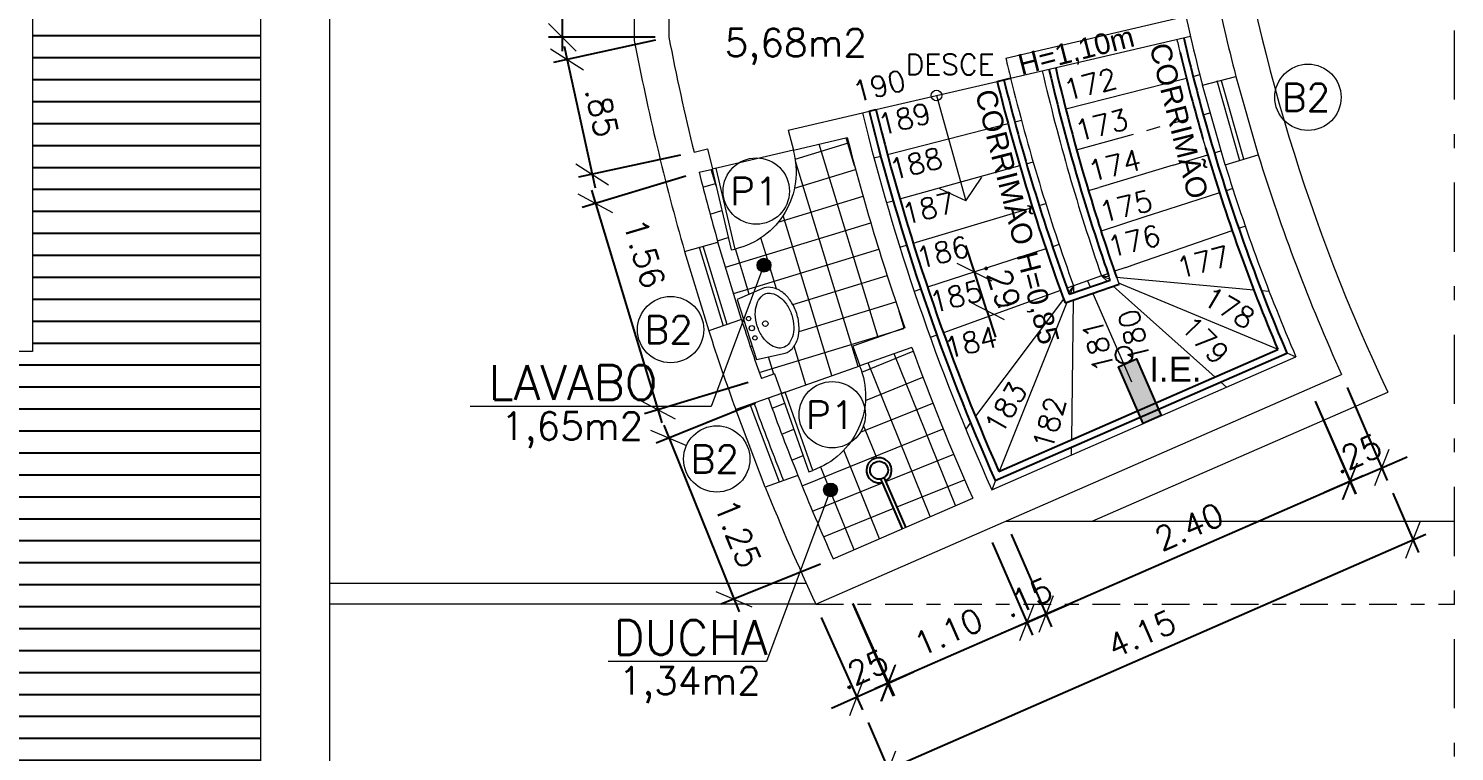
# Model space of a CAD drawing. Header units: millimetres. Extents: x 521 to 1055, y 261 to 520.
# Drawn here: x 704.57 to 714.87, y 276.61 to 281.83 of the extents above; entities that cross this region are included whole.
import ezdxf
from ezdxf.enums import TextEntityAlignment as Align

# ---------------------------------------------------------------- set-up
doc = ezdxf.new("R2010")
doc.units = ezdxf.units.MM
for name, pattern in [('CONTINU', [0]), ('DASHDOT', [1, 0.5, -0.25, 0, -0.25]), ('DASHDOTX2', [2, 1, -0.5, 0, -0.5])]:
    doc.linetypes.add(name, pattern=pattern)
doc.layers.add('0.1', color=8, linetype='Continuous', lineweight=13)
doc.layers.add('ppci', color=8, linetype='Continuous')
doc.styles.add('80X50', font='romans.shx')
doc.styles.add('ROMANS', font='romans')
doc.styles.get("Standard").update_dxf_attribs({"font": 'romans.shx'})
doc.styles.add('STYLE1', font='sanss___.ttf')
doc.dimstyles.new('Fares Eng - 50', dxfattribs={"dimscale": 2, "dimtxt": 0.085, "dimasz": 0.1, "dimexe": 0.05, "dimexo": 0.05, "dimgap": 0.04, "dimtad": 1, "dimzin": 4, "dimdsep": 46, "dimtxsty": 'ROMANS', "dimblk1": 'OBLIQUE', "dimblk2": 'OBLIQUE', "dimsah": 1, "dimcen": 0.05, "dimdle": 0.05, "dimclrd": 8, "dimclre": 8, "dimclrt": 8, "dimaunit": 1, "dimadec": 0, "dimazin": 0, "dimtfac": 1, "dimtix": 1, "dimtmove": 2, "dimatfit": 0, "dimldrblk": 'OPEN90', "dimfxl": 1, "dimtolj": 1, "dimtzin": 0, "dimarcsym": 0})

# ---------------------------------------------------------------- blocks, each defined once
blk = doc.blocks.new('_OBLIQUE')
at = {"color": 0, "linetype": 'ByBlock'}
blk.add_line((-0.5, -0.5), (0.5, 0.5), dxfattribs=at)
blk = doc.blocks.new('*D2330')
at = {"layer": '0.1', "color": 8, "linetype": 'CONTINU', "lineweight": -2, "transparency": 16777216}
for p, q in [((711.403, 280.073), (711.342, 280.263)), ((711.494, 279.792), (711.403, 280.073)), ((711.485, 280.099), (711.499, 280.103)), ((711.494, 279.792), (711.555, 279.602)), ((711.575, 279.818), (711.589, 279.823))]:
    blk.add_line(p, q, dxfattribs=at)
at = {"layer": 'DEFPOINTS', "color": 0, "linetype": 'CONTINU', "lineweight": -2, "transparency": 16777216}
for p in [(711.389, 280.068), (711.403, 280.073), (711.48, 279.788)]:
    blk.add_point(p, dxfattribs=at)
at = {"layer": '0.1', "color": 8, "linetype": 'CONTINU', "lineweight": -2, "transparency": 16777216, "xscale": 0.2, "yscale": 0.2, "zscale": 0.2}
for p, rotation in [((711.403, 280.073), 287.8981106747853), ((711.494, 279.792), 107.8981106747853)]:
    blk.add_blockref('_OBLIQUE', p, dxfattribs=dict(at, rotation=rotation))
at = {"layer": '0.1', "color": 8, "linetype": 'CONTINU', "transparency": 16777216, "insert": (711.606, 279.983), "char_height": 0.17, "attachment_point": 5, "rotation": 287.8981, "style": 'ROMANS'}
blk.add_mtext('\\A1;.29', dxfattribs=at)
blk = doc.blocks.new('_Open90')
at = {"color": 0, "linetype": 'ByBlock', "lineweight": -2}
for p, q in [((0, 0), (-1, 0)), ((-0.5, 0.5), (0, 0)), ((0, 0), (-0.5, -0.5))]:
    blk.add_line(p, q, dxfattribs=at)
blk = doc.blocks.new('P60')
at = {"color": 252}
blk.add_lwpolyline([(-0.6, 0.06), (0, 0.06), (0, 0.03), (-0.6, 0.03)], close=True, dxfattribs=at)
at = {"color": 8}
blk.add_arc((-0.029, 0.06), 0.571, 87.1025, 180, dxfattribs=at)
blk = doc.blocks.new('Cuba-emp')
blk.add_lwpolyline([(0.21, 0.248), (0, 0.227), (0, -0.227), (0.21, -0.248, 0.137816), (0.271, -0.231, 0.107041), (0.329, -0.176, 0.080751), (0.364, -0.099, 0.068643), (0.378, -0.001, 0.068643), (0.364, 0.098, 0.080751), (0.329, 0.174, 0.107041), (0.271, 0.23, 0.115752), (0.21, 0.248)], format="xyb")
blk.add_lwpolyline([(0.21, 0.205, -0.131827), (0.25, 0.194, -0.106633), (0.297, 0.151, -0.083482), (0.328, 0.087, -0.072232), (0.341, 0, -0.072232), (0.328, -0.087, -0.083482), (0.297, -0.151, -0.106633), (0.25, -0.194, -0.131827), (0.21, -0.205, -0.131827), (0.17, -0.194, -0.106633), (0.123, -0.151, -0.083482), (0.092, -0.087, -0.072232), (0.079, 0, -0.072232), (0.092, 0.087, -0.083482), (0.123, 0.151, -0.106633), (0.17, 0.194, -0.131827)], format="xyb", close=True)
for centre, radius in [((0.037, -0.002), 0.0193), ((0.037, -0.002), 0.0193), ((0.036, 0.071), 0.0155), ((0.14, -0.001), 0.0198), ((0.036, -0.076), 0.0155)]:
    blk.add_circle(centre, radius)
blk = doc.blocks.new('ÁREA')
for p in [(0.00005, 0.003762), (0, 0)]:
    blk.add_attdef('COMPARTIMENTO', text='', height=0.0025).set_placement(p, align=Align.CENTER)
at = {"color": 1}
for p in [(-0.00005, -0.003762), (-0.000099, -0.007523)]:
    blk.add_attdef('ÁREA', text='', height=0.002, dxfattribs=at).set_placement(p, align=Align.CENTER)
blk = doc.blocks.new('*D2331')
at = {"layer": '0.1', "color": 8, "linetype": 'CONTINU', "lineweight": -2, "transparency": 16777216}
for p, q in [((711.531, 278.117), (711.824, 277.448)), ((710.523, 277.677), (710.816, 277.007)), ((711.875, 277.579), (710.684, 277.059))]:
    blk.add_line(p, q, dxfattribs=at)
at = {"layer": 'DEFPOINTS', "color": 0, "linetype": 'CONTINU', "lineweight": -2, "transparency": 16777216}
for p in [(711.491, 278.209), (710.483, 277.769), (710.776, 277.099)]:
    blk.add_point(p, dxfattribs=at)
at = {"layer": '0.1', "color": 8, "linetype": 'CONTINU', "lineweight": -2, "transparency": 16777216, "xscale": 0.2, "yscale": 0.2, "zscale": 0.2}
for p, rotation in [((711.784, 277.539), 23.6073275904079), ((710.776, 277.099), 203.6073275904079)]:
    blk.add_blockref('_OBLIQUE', p, dxfattribs=dict(at, rotation=rotation))
at = {"layer": '0.1', "color": 8, "linetype": 'CONTINU', "transparency": 16777216, "insert": (711.214, 277.47), "char_height": 0.17, "attachment_point": 5, "rotation": 23.6073, "style": 'ROMANS'}
blk.add_mtext('\\A1;1.10', dxfattribs=at)
blk = doc.blocks.new('*D2332')
at = {"layer": '0.1', "color": 8, "linetype": 'CONTINU', "lineweight": -2, "transparency": 16777216}
for p, q in [((711.531, 278.117), (711.824, 277.448)), ((711.668, 278.178), (711.961, 277.508)), ((711.921, 277.599), (712.104, 277.679)), ((711.784, 277.539), (711.921, 277.599)), ((711.784, 277.539), (711.6, 277.459))]:
    blk.add_line(p, q, dxfattribs=at)
at = {"layer": 'DEFPOINTS', "color": 0, "linetype": 'CONTINU', "lineweight": -2, "transparency": 16777216}
for p in [(711.491, 278.209), (711.628, 278.269), (711.921, 277.599)]:
    blk.add_point(p, dxfattribs=at)
at = {"layer": '0.1', "color": 8, "linetype": 'CONTINU', "lineweight": -2, "transparency": 16777216, "xscale": 0.2, "yscale": 0.2, "zscale": 0.2}
for p, rotation in [((711.921, 277.599), 203.6073275903514), ((711.784, 277.539), 23.60732759035138)]:
    blk.add_blockref('_OBLIQUE', p, dxfattribs=dict(at, rotation=rotation))
at = {"layer": '0.1', "color": 8, "linetype": 'CONTINU', "transparency": 16777216, "insert": (711.786, 277.72), "char_height": 0.17, "attachment_point": 5, "rotation": 23.6073, "style": 'ROMANS'}
blk.add_mtext('\\A1;.15', dxfattribs=at)
blk = doc.blocks.new('*D2333')
at = {"layer": '0.1', "color": 8, "linetype": 'CONTINU', "lineweight": -2, "transparency": 16777216}
for p, q in [((710.524, 277.677), (710.822, 277.008)), ((710.295, 277.575), (710.594, 276.907)), ((710.781, 277.1), (710.964, 277.181)), ((710.781, 277.1), (710.553, 276.998)), ((710.553, 276.998), (710.37, 276.916))]:
    blk.add_line(p, q, dxfattribs=at)
at = {"layer": 'DEFPOINTS', "color": 0, "linetype": 'CONTINU', "lineweight": -2, "transparency": 16777216}
for p in [(710.483, 277.769), (710.255, 277.667), (710.553, 276.998)]:
    blk.add_point(p, dxfattribs=at)
at = {"layer": '0.1', "color": 8, "linetype": 'CONTINU', "lineweight": -2, "transparency": 16777216, "xscale": 0.2, "yscale": 0.2, "zscale": 0.2}
for p, rotation in [((710.781, 277.1), 204.0350985561813), ((710.553, 276.998), 24.03509855618129)]:
    blk.add_blockref('_OBLIQUE', p, dxfattribs=dict(at, rotation=rotation))
at = {"layer": '0.1', "color": 8, "linetype": 'CONTINU', "transparency": 16777216, "insert": (710.6, 277.2), "char_height": 0.17, "attachment_point": 5, "rotation": 24.0351, "style": 'ROMANS'}
blk.add_mtext('\\A1;.25', dxfattribs=at)
blk = doc.blocks.new('*D2334')
at = {"layer": '0.1', "color": 8, "linetype": 'CONTINU', "lineweight": -2, "transparency": 16777216}
for p, q in [((713.867, 279.139), (714.16, 278.469)), ((711.829, 277.559), (714.212, 278.6)), ((711.668, 278.178), (711.961, 277.508))]:
    blk.add_line(p, q, dxfattribs=at)
at = {"layer": 'DEFPOINTS', "color": 0, "linetype": 'CONTINU', "lineweight": -2, "transparency": 16777216}
for p in [(713.827, 279.23), (714.12, 278.56), (711.628, 278.269)]:
    blk.add_point(p, dxfattribs=at)
at = {"layer": '0.1', "color": 8, "linetype": 'CONTINU', "lineweight": -2, "transparency": 16777216, "xscale": 0.2, "yscale": 0.2, "zscale": 0.2}
for p, rotation in [((714.12, 278.56), 23.60732759040609), ((711.921, 277.599), 203.6073275904061)]:
    blk.add_blockref('_OBLIQUE', p, dxfattribs=dict(at, rotation=rotation))
at = {"layer": '0.1', "color": 8, "linetype": 'CONTINU', "transparency": 16777216, "insert": (712.955, 278.231), "char_height": 0.17, "attachment_point": 5, "rotation": 23.6073, "style": 'ROMANS'}
blk.add_mtext('\\A1;2.40', dxfattribs=at)
blk = doc.blocks.new('*D2335')
at = {"layer": '0.1', "color": 8, "linetype": 'CONTINU', "lineweight": -2, "transparency": 16777216}
for p, q in [((714.097, 279.237), (714.387, 278.565)), ((713.867, 279.138), (714.157, 278.466)), ((714.347, 278.657), (714.531, 278.736)), ((714.117, 278.558), (714.347, 278.657)), ((714.117, 278.558), (713.934, 278.479))]:
    blk.add_line(p, q, dxfattribs=at)
at = {"layer": 'DEFPOINTS', "color": 0, "linetype": 'CONTINU', "lineweight": -2, "transparency": 16777216}
for p in [(714.057, 279.329), (713.827, 279.23), (714.347, 278.657)]:
    blk.add_point(p, dxfattribs=at)
at = {"layer": '0.1', "color": 8, "linetype": 'CONTINU', "lineweight": -2, "transparency": 16777216, "xscale": 0.2, "yscale": 0.2, "zscale": 0.2}
for p, rotation in [((714.347, 278.657), 203.3250614767687), ((714.117, 278.558), 23.32506147676869)]:
    blk.add_blockref('_OBLIQUE', p, dxfattribs=dict(at, rotation=rotation))
at = {"layer": '0.1', "color": 8, "linetype": 'CONTINU', "transparency": 16777216, "insert": (714.167, 278.759), "char_height": 0.17, "attachment_point": 5, "rotation": 23.3251, "style": 'ROMANS'}
blk.add_mtext('\\A1;.25', dxfattribs=at)
blk = doc.blocks.new('*D2336')
at = {"layer": '0.1', "color": 8, "linetype": 'CONTINU', "lineweight": -2, "transparency": 16777216}
for p, q in [((714.427, 278.473), (714.614, 278.044)), ((710.69, 276.437), (714.666, 278.176)), ((710.634, 276.815), (710.821, 276.385))]:
    blk.add_line(p, q, dxfattribs=at)
at = {"layer": 'DEFPOINTS', "color": 0, "linetype": 'CONTINU', "lineweight": -2, "transparency": 16777216}
for p in [(714.387, 278.565), (714.574, 278.135), (710.594, 276.907)]:
    blk.add_point(p, dxfattribs=at)
at = {"layer": '0.1', "color": 8, "linetype": 'CONTINU', "lineweight": -2, "transparency": 16777216, "xscale": 0.2, "yscale": 0.2, "zscale": 0.2}
for p, rotation in [((714.574, 278.135), 23.61734848958396), ((710.781, 276.477), 203.617348489584)]:
    blk.add_blockref('_OBLIQUE', p, dxfattribs=dict(at, rotation=rotation))
at = {"layer": '0.1', "color": 8, "linetype": 'CONTINU', "transparency": 16777216, "insert": (712.612, 277.457), "char_height": 0.17, "attachment_point": 5, "rotation": 23.6173, "style": 'ROMANS'}
blk.add_mtext('\\A1;4.15', dxfattribs=at)
blk = doc.blocks.new('*D2358')
at = {"layer": '0.1', "color": 8, "linetype": 'CONTINU', "lineweight": -2, "transparency": 16777216}
for p, q in [((708.424, 282.997), (708.424, 281.67)), ((709.095, 282.897), (708.324, 282.897)), ((709.095, 281.77), (708.324, 281.77))]:
    blk.add_line(p, q, dxfattribs=at)
at = {"layer": 'DEFPOINTS', "color": 0, "linetype": 'CONTINU', "lineweight": -2, "transparency": 16777216}
for p in [(709.195, 282.897), (708.424, 281.77), (709.195, 281.77)]:
    blk.add_point(p, dxfattribs=at)
at = {"layer": '0.1', "color": 8, "linetype": 'CONTINU', "lineweight": -2, "transparency": 16777216, "xscale": 0.2, "yscale": 0.2, "zscale": 0.2}
for p, rotation in [((708.424, 282.897), 90), ((708.424, 281.77), 270)]:
    blk.add_blockref('_OBLIQUE', p, dxfattribs=dict(at, rotation=rotation))
at = {"layer": '0.1', "color": 8, "linetype": 'CONTINU', "transparency": 16777216, "insert": (708.224, 282.125), "char_height": 0.17, "attachment_point": 5, "rotation": 90, "style": 'ROMANS'}
blk.add_mtext('\\A1;1.13', dxfattribs=at)
blk = doc.blocks.new('*D2337')
at = {"layer": '0.1', "color": 8, "linetype": 'CONTINU', "lineweight": -2, "transparency": 16777216}
for p, q in [((709.097, 281.748), (708.36, 281.587)), ((708.437, 281.706), (708.661, 280.681)), ((709.279, 280.918), (708.542, 280.757))]:
    blk.add_line(p, q, dxfattribs=at)
at = {"layer": 'DEFPOINTS', "color": 0, "linetype": 'CONTINU', "lineweight": -2, "transparency": 16777216}
for p in [(709.195, 281.77), (709.376, 280.939), (708.64, 280.778)]:
    blk.add_point(p, dxfattribs=at)
at = {"layer": '0.1', "color": 8, "linetype": 'CONTINU', "lineweight": -2, "transparency": 16777216, "xscale": 0.2, "yscale": 0.2, "zscale": 0.2}
for p, rotation in [((708.458, 281.608), 102.3347759635449), ((708.64, 280.778), 282.3347759635448)]:
    blk.add_blockref('_OBLIQUE', p, dxfattribs=dict(at, rotation=rotation))
at = {"layer": '0.1', "color": 8, "linetype": 'CONTINU', "transparency": 16777216, "insert": (708.71, 281.229), "char_height": 0.17, "attachment_point": 5, "rotation": 282.3348, "style": 'ROMANS'}
blk.add_mtext('\\A1;.85', dxfattribs=at)
blk = doc.blocks.new('*D2339')
at = {"layer": '0.1', "color": 8, "linetype": 'CONTINU', "lineweight": -2, "transparency": 16777216}
for p, q in [((709.317, 280.765), (708.569, 280.539)), ((708.636, 280.664), (709.144, 278.981)), ((709.767, 279.274), (709.019, 279.048))]:
    blk.add_line(p, q, dxfattribs=at)
at = {"layer": 'DEFPOINTS', "color": 0, "linetype": 'CONTINU', "lineweight": -2, "transparency": 16777216}
for p in [(709.413, 280.794), (709.863, 279.303), (709.115, 279.077)]:
    blk.add_point(p, dxfattribs=at)
at = {"layer": '0.1', "color": 8, "linetype": 'CONTINU', "lineweight": -2, "transparency": 16777216, "xscale": 0.2, "yscale": 0.2, "zscale": 0.2}
for p, rotation in [((708.664, 280.568), 106.8125133954057), ((709.115, 279.077), 286.8125133954057)]:
    blk.add_blockref('_OBLIQUE', p, dxfattribs=dict(at, rotation=rotation))
at = {"layer": '0.1', "color": 8, "linetype": 'CONTINU', "transparency": 16777216, "insert": (709.017, 280.207), "char_height": 0.17, "attachment_point": 5, "rotation": 286.8125, "style": 'ROMANS'}
blk.add_mtext('\\A1;1.56', dxfattribs=at)
blk = doc.blocks.new('*D2340')
at = {"layer": '0.1', "color": 8, "linetype": 'CONTINU', "lineweight": -2, "transparency": 16777216}
for p, q in [((709.821, 279.124), (709.103, 278.834)), ((709.158, 278.964), (709.702, 277.615)), ((710.29, 277.96), (709.572, 277.671))]:
    blk.add_line(p, q, dxfattribs=at)
at = {"layer": 'DEFPOINTS', "color": 0, "linetype": 'CONTINU', "lineweight": -2, "transparency": 16777216}
for p in [(709.914, 279.161), (710.383, 277.998), (709.664, 277.708)]:
    blk.add_point(p, dxfattribs=at)
at = {"layer": '0.1', "color": 8, "linetype": 'CONTINU', "lineweight": -2, "transparency": 16777216, "xscale": 0.2, "yscale": 0.2, "zscale": 0.2}
for p, rotation in [((709.195, 278.872), 111.9601388163917), ((709.664, 277.708), 291.9601388163917)]:
    blk.add_blockref('_OBLIQUE', p, dxfattribs=dict(at, rotation=rotation))
at = {"layer": '0.1', "color": 8, "linetype": 'CONTINU', "transparency": 16777216, "insert": (709.693, 278.182), "char_height": 0.17, "attachment_point": 5, "rotation": 291.9601, "style": 'ROMANS'}
blk.add_mtext('\\A1;1.25', dxfattribs=at)
blk = doc.blocks.new('Chuveiro')
at = {"lineweight": -2}
for p, q in [((-0.28, 0), (-0.301, 0)), ((0, 0), (-0.28, 0)), ((-0.28, -0.02), (-0.301, -0.02)), ((0, -0.02), (-0.28, -0.02))]:
    blk.add_line(p, q, dxfattribs=at)
at = {"color": 8, "lineweight": -2}
blk.add_circle((-0.35, -0.01), 0.05, dxfattribs=at)
at = {"lineweight": -2}
blk.add_arc((-0.35, -0.01), 0.07, 8.21321, 351.78679, dxfattribs=at)

msp = doc.modelspace()

# ---------------------------------------------------------------- hatches: boundary and pattern name
at = {"layer": '0.1', "linetype": 'CONTINU', "lineweight": -2}
h = msp.add_hatch(dxfattribs=at)
h.set_pattern_fill('ANSI31', color=8, scale=0.05, angle=135, style=0)
h.paths.add_polyline_path([(690.79478, 297.53825), (690.79478, 295.76692), (698.24478, 295.85736), (698.24478, 297.53825)])
h.paths.add_polyline_path([(690.79478, 295.76692), (690.79478, 294.47119), (698.24478, 293.62995), (698.24478, 295.85736)])
h.paths.add_polyline_path([(690.79478, 294.47119), (690.79478, 286.53418), (695.37452, 286.60085), (695.91685, 287.15877), (696.45064, 286.61651), (698.24478, 286.64263), (698.24478, 293.62995)])
h.paths.add_polyline_path([(695.46908, 286.48444), (695.26136, 286.48444), (695.37452, 286.60085), (690.79478, 286.53418), (690.79478, 283.94658), (698.24478, 282.97269), (698.24478, 286.48034), (696.36472, 286.48034, -1.00458832)])
h.paths.add_polyline_path([(698.24478, 282.97269), (690.79478, 283.94658), (690.79478, 275.71878), (698.24478, 275.71878)])
h.paths.add_polyline_path([(706.24478, 275.71878), (706.24478, 281.92691), (704.5953, 282.14254), (704.5953, 279.49695), (699.4953, 279.49695), (699.4953, 282.80922), (698.24478, 282.97269), (698.24478, 275.71878)])
h.paths.add_polyline_path([(699.4953, 290.49695), (699.4953, 291.84695), (704.5953, 291.84695), (704.5953, 290.49695), (705.69478, 290.49695), (705.69478, 292.78871), (698.24478, 293.62995), (698.24478, 286.64263), (699.49478, 286.66083), (699.49478, 290.49695)])
h.paths.add_polyline_path([(699.49478, 286.48034), (698.84174, 286.48034), (698.24478, 286.48034), (698.24478, 282.97269), (699.4953, 282.80922), (699.4953, 282.89695), (699.49478, 282.89695)])
h.paths.add_polyline_path([(705.69478, 292.78871), (705.69478, 295.94779), (698.24478, 295.85736), (698.24478, 293.62995)])
h.paths.add_polyline_path([(698.24478, 297.53825), (698.24478, 295.85736), (705.69478, 295.94779), (705.69478, 297.53825)])
h.paths.add_polyline_path([(694.99969, 283.65199), (694.99969, 287.31389), (694.69969, 287.31389), (694.69969, 283.65199)], flags=9)
h.paths.add_polyline_path([(697.50337, 285.23624), (697.50337, 286.10767), (697.80337, 286.10767), (697.80337, 285.23624)], flags=24)
h.paths.add_polyline_path([(695.63696, 283.67103), (695.63696, 284.45675), (695.33696, 284.45675), (695.33696, 283.67103)], flags=24)
h.paths.add_polyline_path([(698.49551, 281.14219), (698.49551, 281.85171), (698.79551, 281.85171), (698.79551, 281.14219)], flags=24)
h.paths.add_polyline_path([(701.52759, 279.37874), (701.52759, 275.71683), (701.82759, 275.71683), (701.82759, 279.37874)], flags=9)
h.paths.add_polyline_path([(700.89032, 279.35969), (700.89032, 278.57397), (701.19032, 278.57397), (701.19032, 279.35969)], flags=24)
h.paths.add_polyline_path([(698.49551, 289.31719), (698.49551, 290.02671), (698.79551, 290.02671), (698.79551, 289.31719)], flags=24)
h.paths.add_polyline_path([(701.68205, 292.6503), (702.39158, 292.6503), (702.39158, 292.3503), (701.68205, 292.3503)], flags=24)
h.paths.add_polyline_path([(701.69054, 293.07076), (702.40006, 293.07076), (702.40006, 292.77076), (701.69054, 292.77076)], flags=24)
h.paths.add_polyline_path([(698.49551, 285.14219), (698.49551, 285.85171), (698.79551, 285.85171), (698.79551, 285.14219)], flags=24)
h.paths.add_polyline_path([(701.52759, 297.10566), (701.52759, 293.44376), (701.82759, 293.44376), (701.82759, 297.10566)], flags=9)
h.paths.add_polyline_path([(700.89032, 296.34816), (700.89032, 295.56244), (701.19032, 295.56244), (701.19032, 296.34816)], flags=9)
h.paths.add_polyline_path([(700.19427, 296.86341), (701.0657, 296.86341), (701.0657, 296.56341), (700.19427, 296.56341)], flags=24)
at = {"layer": '0.1', "linetype": 'CONTINU'}
for points in [[(709.93201, 280.12146, 1), (709.83233, 280.12146, 1)], [(710.41289, 278.49682, 1), (710.31321, 278.49682, 1)]]:
    msp.add_hatch(color=8, dxfattribs=at).paths.add_polyline_path(points)
h = msp.add_hatch(dxfattribs=at)
h.set_pattern_fill('_USER', color=8, scale=0.2, angle=22, style=0, double=1, pattern_type=0)
h.set_pattern_definition([(22, (709.91358, 277.99764), (-0.074921, 0.185437), []), (112, (709.91358, 277.99764), (-0.185437, -0.074921), [])])
h.paths.add_polyline_path([(710.95123, 279.52652), (710.57327, 279.39349, -0.13530697), (710.6096, 279.09212, -0.05430589), (710.61522, 279.04052, -0.25510342), (710.50524, 278.83899, -0.15095197), (710.23441, 278.63816), (710.20648, 278.62833), (710.00729, 279.1943), (709.979, 279.18434), (709.91358, 279.16132, 0.00866054), (710.12747, 278.60052, 0.00543643), (710.27162, 278.25241), (710.34559, 278.45014, -0.31285076), (710.31321, 278.49682, -1), (710.41289, 278.49682, -0.5234024), (710.34559, 278.45014), (710.27162, 278.25241, 0.00401077), (710.3828, 277.99764), (710.88407, 278.21672), (710.73793, 278.55111, -13.92820323), (710.76176, 278.56152), (710.9079, 278.22713), (711.39077, 278.43816, -0.01808923)])
at = {"layer": 'ppci'}
msp.add_hatch(color=10, dxfattribs=at).paths.add_polyline_path([(712.57416, 279.44485), (712.44359, 279.38778), (712.62321, 278.97679), (712.75378, 279.03386)])

# ---------------------------------------------------------------- linework, layer by layer
at = {"layer": '0.1', "color": 8, "linetype": 'DASHDOTX2', "ltscale": 0.5}
msp.add_line((714.87314, 274.71878), (714.87314, 298.53825), dxfattribs=at)
at = {"layer": '0.1', "color": 7}
for p, q in [((704.5953, 286.34695), (704.5953, 279.49695)), ((708.94478, 282.89695), (708.94478, 281.74575)), ((709.19478, 282.89695), (709.19478, 281.76958)), ((713.05156, 281.42371), (713.29344, 281.48691)), ((710.05808, 281.09847), (710.59371, 281.22338)), ((710.05808, 281.09847), (710.09434, 280.95291)), ((710.09434, 280.95291), (710.48403, 281.04378)), ((709.37629, 280.93948), (709.47369, 280.9622)), ((709.47369, 280.9622), (709.50995, 280.81663)), ((713.21593, 280.84651), (713.45482, 280.92023)), ((709.41256, 280.79392), (709.50995, 280.81663)), ((709.30837, 280.22047), (709.54873, 280.28923)), ((709.71929, 279.72902), (709.48339, 279.64599)), ((710.90078, 279.66778), (710.52347, 279.53499)), ((710.52347, 279.53499), (710.57388, 279.39371)), ((704.5953, 279.49695), (699.4953, 279.49695)), ((710.95123, 279.52652), (710.57388, 279.39371)), ((711.52822, 278.49823), (713.72733, 279.45934)), ((709.9575, 279.3358), (709.86317, 279.3026)), ((709.9575, 279.3358), (710.00791, 279.19452)), ((710.25714, 277.66989), (714.05751, 279.3308)), ((710.00791, 279.19452), (709.67775, 279.07832)), ((710.12747, 278.60052), (709.89143, 278.51745)), ((710.3828, 277.99764), (711.39077, 278.43816))]:
    msp.add_line(p, q, dxfattribs=at)
at = {"layer": '0.1', "color": 8, "linetype": 'CONTINU'}
for p, q in [((706.24478, 275.71878), (706.24478, 282.89695)), ((706.74478, 275.71878), (706.74478, 282.89695)), ((711.6299, 281.61904), (712.93115, 281.92249)), ((711.66504, 281.47321), (712.96442, 281.77622)), ((712.98366, 281.48665), (713.03211, 281.49902)), ((713.29344, 281.48691), (713.45482, 280.92023)), ((710.6911, 281.24609), (711.56765, 281.4505)), ((712.06318, 281.25168), (712.93522, 281.47428)), ((713.21593, 280.84651), (713.05156, 281.42371)), ((713.32173, 280.87664), (713.15735, 281.45384)), ((713.18765, 281.45678), (713.34903, 280.8901)), ((710.59371, 281.22338), (710.64241, 281.23474)), ((713.05747, 281.20955), (713.10565, 281.22292)), ((710.7741, 280.92263), (711.6462, 281.14524)), ((711.69465, 281.15761), (711.7431, 281.16998)), ((710.10651, 280.88855), (710.49349, 281.00686)), ((710.70748, 279.59975), (710.28051, 280.99632)), ((710.53733, 280.84035), (710.47573, 281.04184)), ((712.14208, 280.95548), (712.45716, 281.04293)), ((710.09434, 280.95291), (709.50995, 280.81663)), ((710.56255, 279.38972), (710.10872, 280.87414)), ((710.6772, 280.89789), (710.72565, 280.91026)), ((711.77937, 280.8548), (711.82755, 280.86818)), ((712.84032, 280.84486), (713.08918, 280.91955)), ((713.13707, 280.93393), (713.18496, 280.9483)), ((709.53576, 280.69602), (709.49963, 280.81422)), ((710.10224, 280.6781), (710.54462, 280.81335)), ((710.86391, 280.60071), (711.73119, 280.84143)), ((712.84032, 280.84486), (712.3042, 280.68397)), ((709.44058, 280.68495), (709.53184, 280.71285)), ((712.22716, 280.66085), (712.3042, 280.68397)), ((713.26993, 280.6755), (713.22235, 280.66014)), ((709.98529, 280.43321), (710.5981, 280.62056)), ((710.76754, 280.57396), (710.81572, 280.58734)), ((711.87042, 280.55378), (711.91832, 280.56816)), ((713.17477, 280.64477), (712.80143, 280.5242)), ((709.49217, 280.49158), (709.57736, 280.51763)), ((710.37373, 279.32327), (710.01997, 280.48037)), ((710.96045, 280.28068), (711.82253, 280.53941)), ((712.63402, 280.47014), (712.31832, 280.36818)), ((712.80143, 280.5242), (712.63402, 280.47014)), ((709.60406, 280.10751), (710.65395, 280.4285)), ((712.84152, 280.2253), (713.26594, 280.37219)), ((713.31319, 280.38854), (713.36044, 280.40489)), ((709.41415, 280.25073), (709.58724, 279.68254)), ((709.54597, 280.29889), (709.62289, 280.32241)), ((709.90743, 280.16442), (709.86, 280.31955)), ((710.86466, 280.25193), (710.91256, 280.26631)), ((712.01527, 280.27031), (711.96769, 280.25494)), ((709.30837, 280.22047), (709.48339, 279.64599)), ((709.77577, 279.911), (709.67545, 280.23913)), ((709.82385, 279.96557), (710.71215, 280.23715)), ((711.92011, 280.23957), (711.0636, 279.96296)), ((712.56969, 280.13124), (712.84152, 280.2253)), ((709.88217, 280.12146), (709.50032, 279.10073)), ((709.97309, 279.94965), (709.92713, 280.09997)), ((710.09008, 279.83783), (710.7727, 280.04653)), ((712.32093, 280.04515), (712.11922, 279.97238)), ((712.32093, 280.04515), (712.36818, 280.0615)), ((712.32093, 280.04515), (712.38283, 280.01936)), ((712.32093, 280.04515), (712.37561, 280.04009)), ((712.32093, 280.04515), (712.36368, 280.00703)), ((712.49659, 280.10594), (712.41543, 280.07785)), ((712.49659, 280.10594), (712.56969, 280.13124)), ((709.66231, 279.91618), (709.82385, 279.96557)), ((711.01601, 279.94759), (710.96843, 279.93222)), ((712.11922, 279.97238), (712.07219, 279.95541)), ((712.11922, 279.97238), (712.08332, 279.92466)), ((712.11922, 279.97238), (712.09597, 279.91439)), ((712.11922, 279.97238), (712.11853, 279.92219)), ((712.22008, 280.00876), (712.2396, 279.96409)), ((712.40643, 279.96892), (712.44926, 279.93074)), ((712.43032, 280.03504), (712.50762, 280.02789)), ((712.44491, 279.99351), (712.47855, 279.97949)), ((712.47855, 279.97949), (713.5951, 279.51442)), ((712.50762, 280.02789), (713.42232, 279.94335)), ((710.13524, 279.6425), (710.83562, 279.85663)), ((712.02516, 279.93844), (711.17856, 279.63302)), ((712.04747, 279.87701), (711.41004, 279.02986)), ((712.07134, 279.85295), (711.58127, 278.63055)), ((712.11779, 279.86903), (712.10383, 278.85893)), ((712.25968, 279.91813), (712.5388, 279.27948)), ((712.44926, 279.93074), (713.14236, 279.31281)), ((713.47787, 279.93822), (713.53346, 279.93308)), ((710.8963, 279.6662), (710.85961, 279.78623)), ((709.72063, 279.72488), (709.73531, 279.72936)), ((709.84811, 279.34557), (710.89279, 279.66497)), ((709.78326, 279.53489), (709.79661, 279.53897)), ((710.18491, 279.25681), (710.0996, 279.53586)), ((711.13153, 279.61606), (711.0845, 279.59909)), ((709.9522, 279.33393), (709.91401, 279.45883)), ((713.66109, 279.48693), (713.72733, 279.45934)), ((710.00791, 279.19452), (710.57387, 279.39371)), ((713.18344, 279.2762), (713.22451, 279.23958)), ((709.50032, 279.10073), (707.75919, 279.10073)), ((709.89143, 278.51745), (709.67775, 279.07832)), ((709.99523, 278.55398), (709.78154, 279.11485)), ((711.37503, 278.98333), (711.34006, 278.93686)), ((712.10307, 278.80404), (712.10232, 278.74914)), ((711.55474, 278.56439), (711.52822, 278.49823)), ((710.36305, 278.49682), (709.89948, 277.25765)), ((709.89948, 277.25765), (708.757, 277.25765))]:
    msp.add_line(p, q, dxfattribs=at)
at = {"layer": '0.1', "color": 8}
for p, q in [((711.12938, 281.3483), (711.34105, 280.58567)), ((711.34105, 280.58567), (711.15333, 280.67342)), ((711.34105, 280.58567), (711.45668, 280.75762)), ((709.61543, 279.69246), (709.44296, 280.25897)), ((709.71929, 279.72902), (709.54873, 280.28923)), ((712.25428, 278.26989), (714.39205, 279.20418)), ((711.63001, 278.26989), (714.87314, 278.26989)), ((710.18855, 277.81989), (706.74478, 277.81989)), ((710.25714, 277.66989), (706.74478, 277.66989))]:
    msp.add_line(p, q, dxfattribs=at)
at = {"layer": '0.1', "color": 8, "linetype": 'DASHDOT', "ltscale": 0.2}
msp.add_line((712.45716, 281.04293), (713.00929, 281.19618), dxfattribs=at)
at = {"layer": '0.1', "color": 8, "linetype": 'DASHDOT', "ltscale": 0.4}
msp.add_line((710.25714, 277.66989), (714.87314, 277.66989), dxfattribs=at)
at = {"layer": '0.1', "color": 8}
for centre, radius in [((713.81419, 281.33563), 0.23964), ((711.12938, 281.3483), 0.03865), ((709.82656, 280.6572), 0.23964), ((709.20735, 279.65598), 0.23964), ((710.37558, 279.04052), 0.23964), ((709.54091, 278.72079), 0.23964)]:
    msp.add_circle(centre, radius, dxfattribs=at)
at = {"layer": '0.1', "color": 8, "linetype": 'CONTINU'}
for centre in [(709.88217, 280.12146), (710.36305, 278.49682)]:
    msp.add_circle(centre, 0.04984, dxfattribs=at)
at = {"layer": '0.1', "color": 8}
msp.add_arc((726.32792, 284.89254), 13.22205, 188.312353, 205.481399, dxfattribs=at)
at = {"layer": '0.1', "color": 7}
for centre, radius, start, end in [((726.32792, 284.89254), 13.72205, 191.718753, 194.642841), ((726.32792, 284.89254), 13.47205, 191.718753, 194.642841), ((726.20755, 285.05489), 17.57708, 190.851515, 195.964456), ((726.20755, 285.05489), 17.32708, 190.929756, 193.739796), ((726.20755, 285.05489), 16.07708, 193.787476, 204.068359), ((726.20755, 285.05489), 16.22708, 194.311068, 199.389165), ((726.32792, 284.89254), 13.47205, 197.148912, 204.383083), ((726.20755, 285.05489), 17.32708, 194.235862, 195.964456), ((726.32792, 284.89254), 13.72205, 197.148912, 203.325061), ((726.20755, 285.05489), 17.57708, 197.922146, 199.878124), ((726.20755, 285.05489), 17.32708, 197.900975, 199.389165), ((726.20755, 285.05489), 16.22708, 199.918804, 204.064097), ((726.20755, 285.05489), 17.32708, 201.869979, 204.035099), ((726.20755, 285.05489), 17.57708, 201.834672, 204.844028)]:
    msp.add_arc(centre, radius, start, end, dxfattribs=at)
at = {"layer": '0.1', "color": 8, "linetype": 'CONTINU'}
for centre, radius, start, end in [((726.32792, 284.89254), 13.82205, 193.126583, 193.531436), ((726.20755, 285.05489), 14.97708, 193.262166, 193.836018), ((726.32792, 284.89254), 14.82205, 193.126583, 199.089194), ((726.20755, 285.05489), 14.97708, 193.836018, 199.837439), ((726.32792, 284.89254), 13.82205, 196.203573, 196.483408), ((726.32792, 284.89254), 14.77205, 199.177073, 199.283127), ((726.32792, 284.89254), 14.72205, 199.265611, 199.47838), ((726.20755, 285.05489), 17.43708, 199.88205, 201.854319), ((726.20755, 285.05489), 17.32708, 199.885179, 201.869979)]:
    msp.add_arc(centre, radius, start, end, dxfattribs=at)
at = {"layer": 'ppci', "color": 10, "linetype": 'CONTINU'}
for p, q in [((711.56765, 281.4505), (711.61635, 281.46186)), ((711.61635, 281.46186), (711.66504, 281.47321)), ((710.64241, 281.23474), (710.69083, 281.24721)), ((712.05799, 279.84833), (712.44846, 279.98346)), ((712.08805, 279.91164), (712.38461, 280.01427)), ((711.55371, 278.56394), (713.6618, 279.48526)), ((711.57935, 278.62971), (713.59643, 279.51126))]:
    msp.add_line(p, q, dxfattribs=at)
at = {"layer": 'ppci', "color": 10}
msp.add_lwpolyline([(712.75378, 279.03386), (712.62321, 278.97679), (712.44359, 279.38778), (712.57416, 279.44485)], close=True, dxfattribs=at)
msp.add_circle((712.48438, 279.47237), 0.06117, dxfattribs=at)
at = {"layer": 'ppci', "color": 10, "linetype": 'CONTINU'}
for centre, radius, start, end in [((726.32792, 284.89254), 13.77205, 193.126583, 196.010616), ((726.32792, 284.89254), 13.82205, 193.531436, 196.203573), ((726.32792, 284.89254), 14.77205, 193.126583, 197.163441), ((726.32792, 284.89254), 14.72205, 193.126583, 196.988943), ((726.20755, 285.05489), 15.07708, 193.831312, 200.201902), ((726.20755, 285.05489), 15.02708, 193.833657, 200.014933), ((726.20755, 285.05489), 16.02708, 193.787476, 203.891046), ((726.20755, 285.05489), 15.97708, 193.787476, 203.712627), ((726.32792, 284.89254), 13.77205, 196.010616, 203.118067), ((726.32792, 284.89254), 13.82205, 196.483408, 202.912563), ((726.32792, 284.89254), 14.72205, 196.988943, 199.265611), ((726.32792, 284.89254), 14.77205, 197.163441, 199.177073)]:
    msp.add_arc(centre, radius, start, end, dxfattribs=at)

# ---------------------------------------------------------------- block references
at = {"layer": '0.1', "color": 8}
ref = msp.add_blockref('ÁREA', (710.1184, 281.91812), dxfattribs=dict(at, xscale=133.3333333333333, yscale=133.3333333333333, zscale=133.3333333333333))
ref.add_attrib('COMPARTIMENTO', 'HALL', dxfattribs={"layer": '0', "color": 3, "height": 0.25}).set_placement((710.1184, 281.91812), align=Align.CENTER)
ref.add_attrib('ÁREA', '5,68m2', dxfattribs={"layer": '0', "color": 1, "height": 0.2}).set_placement((710.11177, 281.63017), align=Align.CENTER)
at = {"layer": '0.1', "color": 8, "xscale": -1}
for p, rotation in [((709.47854, 280.8093), 283.1265825310625), ((709.979, 279.18434), 289.3891651709885)]:
    msp.add_blockref('P60', p, dxfattribs=dict(at, rotation=rotation))
at = {"layer": '0.1', "color": 8, "rotation": 17.84899174491995}
msp.add_blockref('Cuba-emp', (709.75868, 279.65679), dxfattribs=at)
at = {"layer": '0.1', "color": 8}
ref = msp.add_blockref('ÁREA', (708.50147, 279.14801), dxfattribs=dict(at, xscale=133.3333333333333, yscale=133.3333333333333, zscale=133.3333333333333))
ref.add_attrib('COMPARTIMENTO', 'LAVABO', dxfattribs={"layer": '0', "color": 3, "height": 0.25}).set_placement((708.50147, 279.14801), align=Align.CENTER)
ref.add_attrib('ÁREA', '1,65m2', dxfattribs={"layer": '0', "color": 1, "height": 0.2}).set_placement((708.49484, 278.86006), align=Align.CENTER)
at = {"layer": '0.1', "color": 8, "linetype": 'CONTINU', "lineweight": -2, "xscale": 1.3, "yscale": 1.3, "zscale": 1.3, "rotation": 293.6073275904082}
msp.add_blockref('Chuveiro', (710.9079, 278.22713), dxfattribs=at)
at = {"layer": '0.1', "color": 8}
ref = msp.add_blockref('ÁREA', (709.35197, 277.30494), dxfattribs=dict(at, xscale=133.3333333333333, yscale=133.3333333333333, zscale=133.3333333333333))
ref.add_attrib('COMPARTIMENTO', 'DUCHA', dxfattribs={"layer": '0', "color": 3, "height": 0.25}).set_placement((709.35197, 277.30494), align=Align.CENTER)
ref.add_attrib('ÁREA', '1,34m2', dxfattribs={"layer": '0', "color": 1, "height": 0.2}).set_placement((709.34534, 277.01698), align=Align.CENTER)

# ---------------------------------------------------------------- texts
at = {"layer": '0.1', "color": 8, "style": '80X50'}
msp.add_text('DESCE', height=0.15, dxfattribs=at).set_placement((710.9055, 281.49768))
for s, rotation, p in [('190', 14.319699, (710.54643, 281.29618)), ('172', 14.319699, (712.07176, 281.3096)), ('189', 14.319699, (710.72881, 281.05957)), ('173', 14.319699, (712.15374, 281.01424)), ('188', 14.319699, (710.81208, 280.73498)), ('174', 14.319699, (712.24795, 280.72256)), ('187', 14.319699, (710.90189, 280.41307)), ('175', 14.319699, (712.32996, 280.42708)), ('176', 14.319699, (712.38821, 280.17563)), ('186', 14.319699, (711.00558, 280.09518)), ('177', 14.319699, (712.88705, 280.02464)), ('185', 14.319699, (711.10158, 279.77531)), ('178', 329.319699, (713.03956, 279.8479)), ('180', 104.319699, (712.67842, 279.44168)), ('184', 14.319699, (711.20892, 279.44292)), ('181', 104.319699, (712.41779, 279.3714)), ('179', 314.319699, (712.88103, 279.66608)), ('183', 59.319699, (711.59625, 278.88662)), ('182', 74.319699, (711.96408, 278.77351))]:
    msp.add_text(s, height=0.15, rotation=rotation, dxfattribs=at).set_placement(p)
at = {"layer": '0.1', "color": 8}
for s, p in [('B2', (713.62358, 281.23412)), ('P1', (709.63595, 280.55569)), ('B2', (709.01674, 279.55447)), ('P1', (710.18497, 278.93901)), ('B2', (709.3503, 278.61927))]:
    msp.add_text(s, height=0.2, dxfattribs=at).set_placement(p)
at = {"layer": 'ppci', "color": 10, "style": 'STYLE1'}
for s, rotation, p in [('H=1,10m', 14.319699, (711.74187, 281.49539)), ('CORRIMÃO', 284.319699, (712.66674, 281.70538)), ('CORRIMÃO H=0,85', 284.319699, (711.40705, 281.37004))]:
    msp.add_text(s, height=0.15, rotation=rotation, dxfattribs=at).set_placement(p)
msp.add_text('I.E.', height=0.18, dxfattribs=at).set_placement((712.66739, 279.27987))

# ---------------------------------------------------------------- dimensions: what is measured, and where the dimension line sits
at = {"layer": '0.1', "color": 8, "linetype": 'CONTINU'}
for base, p1, p2, angle, picture, middle in [((708.42379, 281.76958), (709.19478, 282.89695), (709.19478, 281.76958), 270, '*D2358', (708.22379, 282.12458)), ((709.11504, 279.07655), (709.41256, 280.79392), (709.86317, 279.3026), 286.812513, '*D2339', (709.01658, 280.20695)), ((709.66448, 277.708), (709.91358, 279.16132), (710.3828, 277.99764), 291.960139, '*D2340', (709.69288, 278.18208))]:
    dim = msp.add_linear_dim(base=base, p1=p1, p2=p2, angle=angle, dimstyle='Fares Eng - 50', dxfattribs=at)
    dim.commit()
    dim.dimension.update_dxf_attribs({"geometry": picture, "text_midpoint": middle, "dimtype": 161})
for p1, p2, distance, picture, middle in [((709.19478, 281.76958), (709.37629, 280.93948), -0.75417, '*D2337', (708.70996, 281.22867)), ((711.48, 279.78775), (711.38943, 280.06819), -0.01472, '*D2330', (711.60574, 279.9832)), ((713.82745, 279.23026), (714.05702, 279.32925), -0.73217, '*D2335', (714.1668, 278.75894)), ((711.62834, 278.26916), (713.82745, 279.23026), -0.731, '*D2334', (712.95456, 278.23108)), ((711.49088, 278.20908), (710.48291, 277.76856), 0.731, '*D2331', (711.21356, 277.47019)), ((711.49088, 278.20908), (711.62834, 278.26916), -0.731, '*D2332', (711.78627, 277.72049)), ((710.48291, 277.76856), (710.25459, 277.66673), 0.73227, '*D2333', (710.5998, 277.19956))]:
    dim = msp.add_aligned_dim(p1=p1, p2=p2, distance=distance, dimstyle='Fares Eng - 50', dxfattribs=at)
    dim.commit()
    dim.dimension.update_dxf_attribs({"geometry": picture, "text_midpoint": middle})
dim = msp.add_aligned_dim(p1=(710.59357, 276.90662), p2=(714.38651, 278.56509), distance=-0.46887, text='4.15', dimstyle='Fares Eng - 50', dxfattribs=at)
dim.commit()
dim.dimension.update_dxf_attribs({"geometry": '*D2336', "text_midpoint": (712.61178, 277.45743)})

doc.saveas('drawing.dxf')
